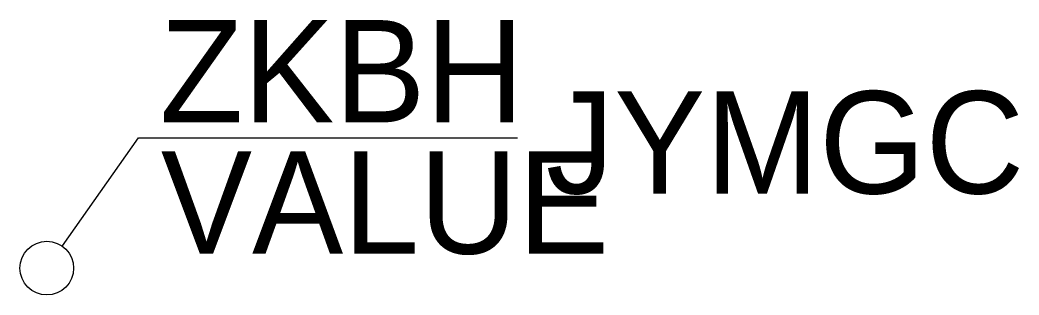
# Model space of a CAD drawing. Extents: x -0.7 to 23.8, y -0.7 to 6.1.
import ezdxf

# ---------------------------------------------------------------- set-up
doc = ezdxf.new("R2010")
doc.units = 0
doc.header["$MEASUREMENT"] = 0
doc.layers.get('0').update_dxf_attribs({"linetype": 'CONTINUOUS'})
doc.styles.get("Standard").update_dxf_attribs({"font": 'hxm____0.ttf', "width": 0.7})

msp = doc.modelspace()

# ---------------------------------------------------------------- linework, layer by layer
at = {"color": 1}
for p, q in [((0.383, 0.548), (2.24, 3.192)), ((2.24, 3.192), (11.51, 3.192))]:
    msp.add_line(p, q, dxfattribs=at)
msp.add_circle((-0.002, 0.006), 0.656, dxfattribs=at)

# ---------------------------------------------------------------- texts
for tag, p, s in [('ZKBH', (2.758, 3.566), 'ZKBH'), ('JYMGC', (12.203, 1.827), 'JYMGC'), ('VALUE', (2.788, 0.358), 'VALUE')]:
    msp.add_attdef(tag, p, s, height=2.5)

doc.saveas('drawing.dxf')
